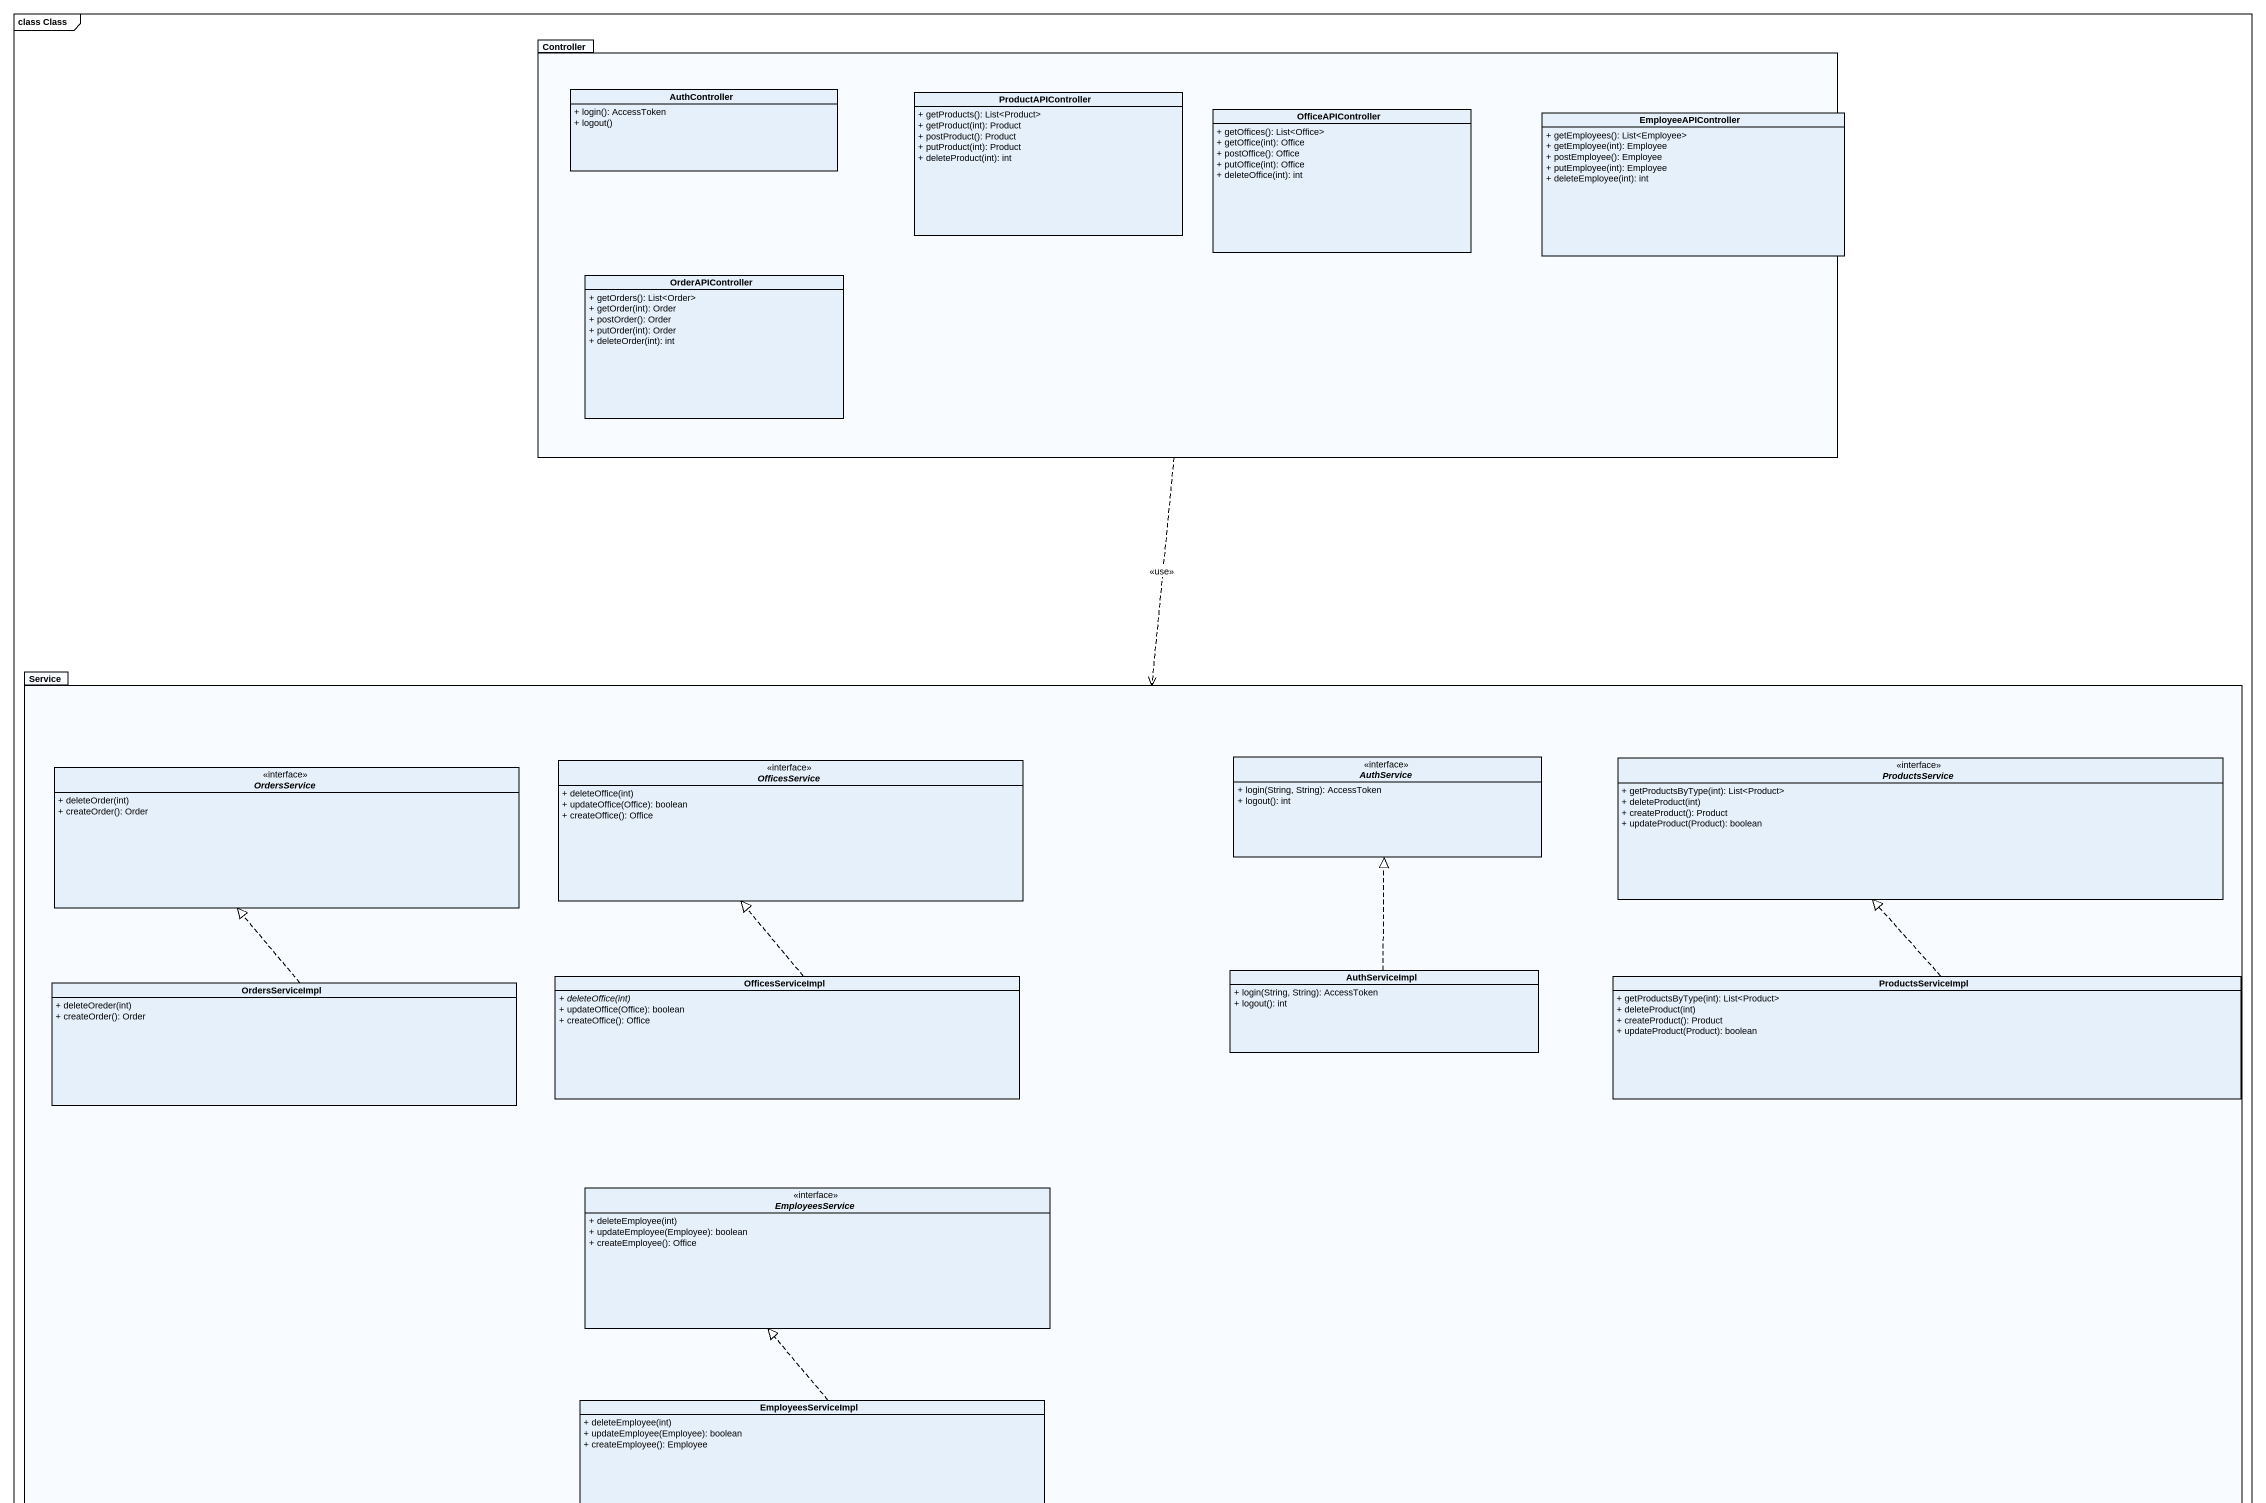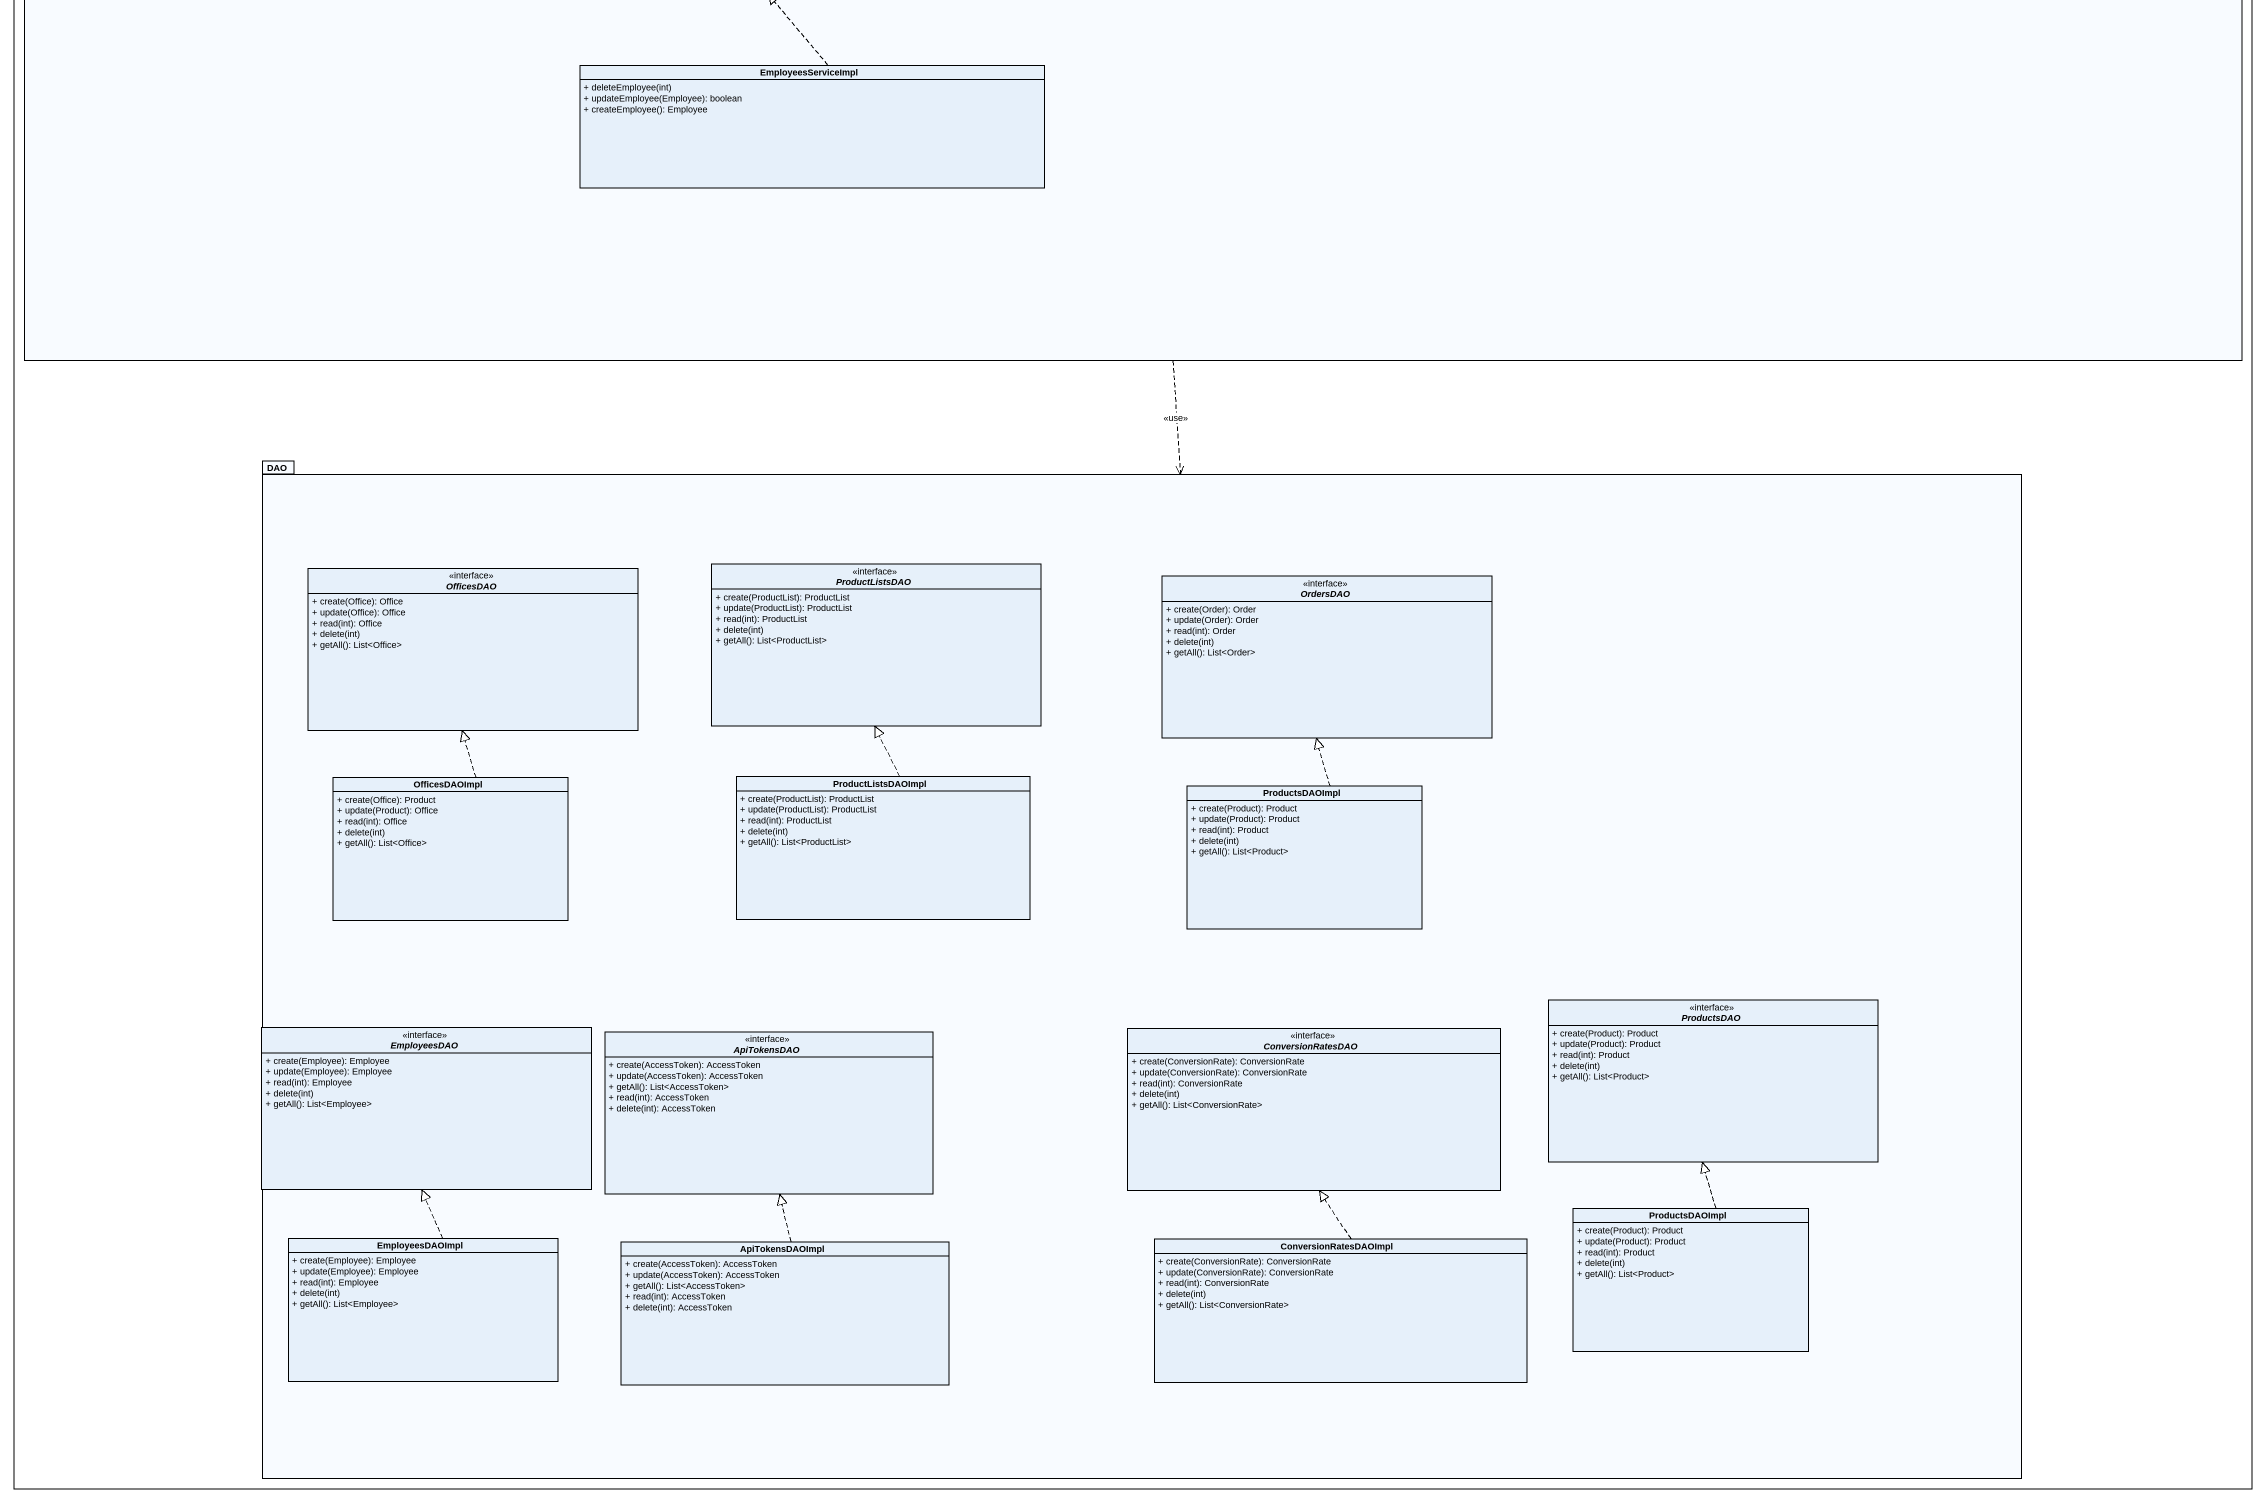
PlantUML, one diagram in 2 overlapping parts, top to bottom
@startuml
mainframe class Class
hide circle
hide empty members
skinparam classAttributeIconSize 0
package Controller {
  class AuthController {
    + login(): AccessToken
    + logout()
  }
  class ProductAPIController {
    + getProducts(): List<Product>
    + getProduct(int): Product
    + postProduct(): Product
    + putProduct(int): Product
    + deleteProduct(int): int
  }
  class OfficeAPIController {
    + getOffices(): List<Office>
    + getOffice(int): Office
    + postOffice(): Office
    + putOffice(int): Office
    + deleteOffice(int): int
  }
  class OrderAPIController {
    + getOrders(): List<Order>
    + getOrder(int): Order
    + postOrder(): Order
    + putOrder(int): Order
    + deleteOrder(int): int
  }
}
class EmployeeAPIController {
  + getEmployees(): List<Employee>
  + getEmployee(int): Employee
  + postEmployee(): Employee
  + putEmployee(int): Employee
  + deleteEmployee(int): int
}
package Service {
  interface OrdersService {
    + deleteOrder(int)
    + createOrder(): Order
  }
  interface OfficesService {
    + deleteOffice(int)
    + updateOffice(Office): boolean
    + createOffice(): Office
  }
  interface AuthService {
    + login(String, String): AccessToken
    + logout(): int
  }
  interface ProductsService {
    + getProductsByType(int): List<Product>
    + deleteProduct(int)
    + createProduct(): Product
    + updateProduct(Product): boolean
  }
  class AuthServiceImpl {
    + login(String, String): AccessToken
    + logout(): int
  }
  class OrdersServiceImpl {
    + deleteOreder(int)
    + createOrder(): Order
  }
  class OfficesServiceImpl {
    {abstract} + deleteOffice(int)
    + updateOffice(Office): boolean
    + createOffice(): Office
  }
  class ProductsServiceImpl {
    + getProductsByType(int): List<Product>
    + deleteProduct(int)
    + createProduct(): Product
    + updateProduct(Product): boolean
  }
  interface EmployeesService {
    + deleteEmployee(int)
    + updateEmployee(Employee): boolean
    + createEmployee(): Office
  }
  class EmployeesServiceImpl {
    + deleteEmployee(int)
    + updateEmployee(Employee): boolean
    + createEmployee(): Employee
  }
}
package DAO {
  interface ProductListsDAO {
    + create(ProductList): ProductList
    + update(ProductList): ProductList
    + read(int): ProductList
    + delete(int)
    + getAll(): List<ProductList>
  }
  interface OfficesDAO {
    + create(Office): Office
    + update(Office): Office
    + read(int): Office
    + delete(int)
    + getAll(): List<Office>
  }
  interface OrdersDAO {
    + create(Order): Order
    + update(Order): Order
    + read(int): Order
    + delete(int)
    + getAll(): List<Order>
  }
  class OfficesDAOImpl {
    + create(Office): Product
    + update(Product): Office
    + read(int): Office
    + delete(int)
    + getAll(): List<Office>
  }
  class ProductListsDAOImpl {
    + create(ProductList): ProductList
    + update(ProductList): ProductList
    + read(int): ProductList
    + delete(int)
    + getAll(): List<ProductList>
  }
  class ProductsDAOImpl {
    + create(Product): Product
    + update(Product): Product
    + read(int): Product
    + delete(int)
    + getAll(): List<Product>
  }
  interface EmployeesDAO {
    + create(Employee): Employee
    + update(Employee): Employee
    + read(int): Employee
    + delete(int)
    + getAll(): List<Employee>
  }
  interface ApiTokensDAO {
    + create(AccessToken): AccessToken
    + update(AccessToken): AccessToken
    + getAll(): List<AccessToken>
    + read(int): AccessToken
    + delete(int): AccessToken
  }
  interface ConversionRatesDAO {
    + create(ConversionRate): ConversionRate
    + update(ConversionRate): ConversionRate
    + read(int): ConversionRate
    + delete(int)
    + getAll(): List<ConversionRate>
  }
  interface ProductsDAO {
    + create(Product): Product
    + update(Product): Product
    + read(int): Product
    + delete(int)
    + getAll(): List<Product>
  }
  class "ProductsDAOImpl" as ProductsDAOImpl_2 {
    + create(Product): Product
    + update(Product): Product
    + read(int): Product
    + delete(int)
    + getAll(): List<Product>
  }
  class EmployeesDAOImpl {
    + create(Employee): Employee
    + update(Employee): Employee
    + read(int): Employee
    + delete(int)
    + getAll(): List<Employee>
  }
  class ApiTokensDAOImpl {
    + create(AccessToken): AccessToken
    + update(AccessToken): AccessToken
    + getAll(): List<AccessToken>
    + read(int): AccessToken
    + delete(int): AccessToken
  }
  class ConversionRatesDAOImpl {
    + create(ConversionRate): ConversionRate
    + update(ConversionRate): ConversionRate
    + read(int): ConversionRate
    + delete(int)
    + getAll(): List<ConversionRate>
  }
}
Controller ..> Service : <<use>>
Service ..> DAO : <<use>>
AuthServiceImpl .up.|> AuthService
OrdersServiceImpl .up.|> OrdersService
OfficesServiceImpl .up.|> OfficesService
ProductsServiceImpl .up.|> ProductsService
EmployeesServiceImpl .up.|> EmployeesService
OfficesDAOImpl .up.|> OfficesDAO
ProductListsDAOImpl .up.|> ProductListsDAO
ProductsDAOImpl .up.|> OrdersDAO
ProductsDAOImpl_2 .up.|> ProductsDAO
EmployeesDAOImpl .up.|> EmployeesDAO
ApiTokensDAOImpl .up.|> ApiTokensDAO
ConversionRatesDAOImpl .up.|> ConversionRatesDAO
@enduml
